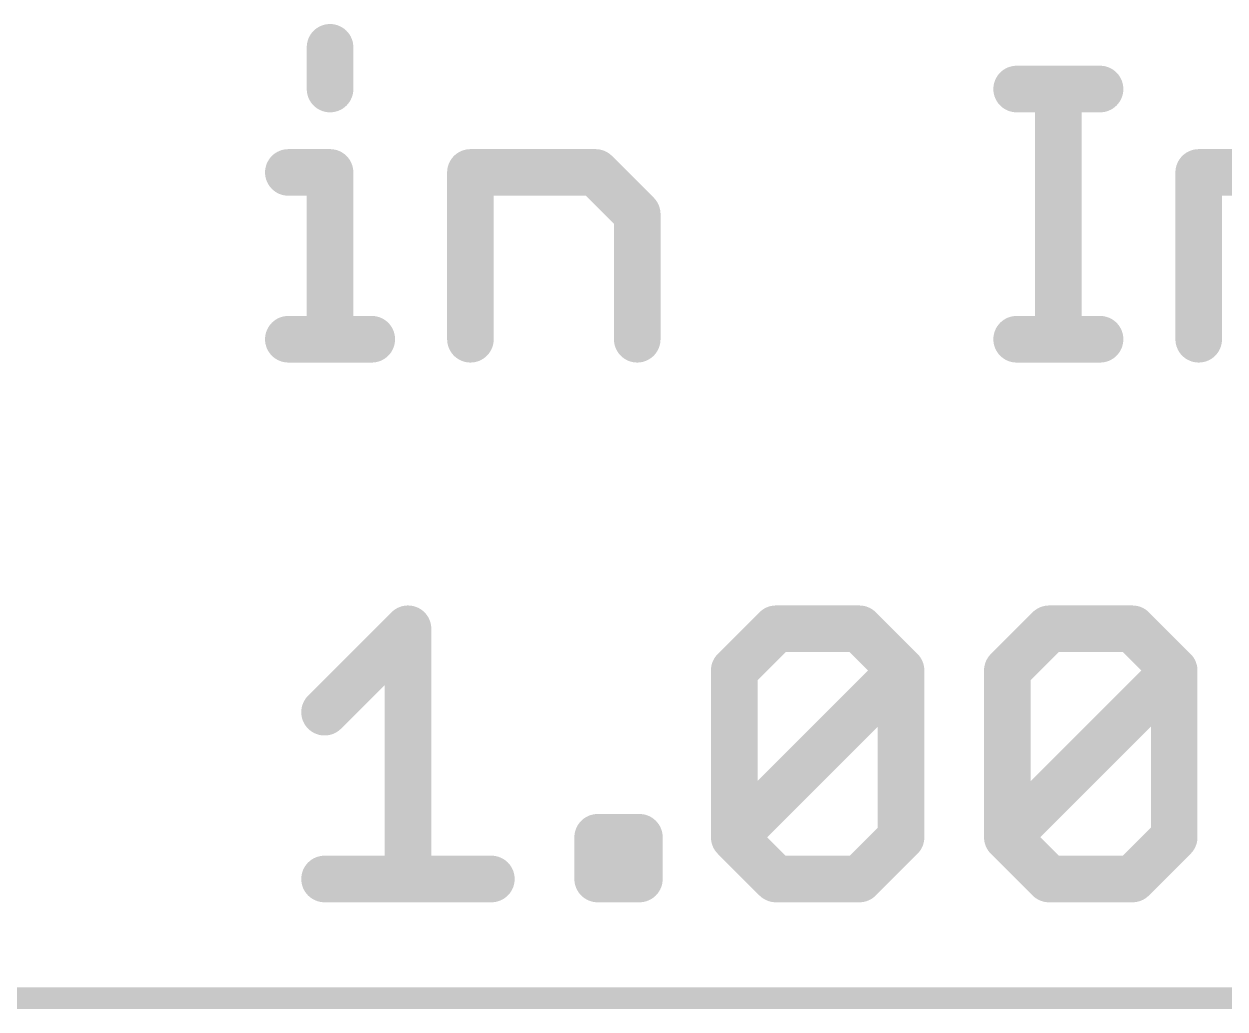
# Model space of a CAD drawing. Extents: x -29 to 78, y -11 to 40.
# Drawn here: x 8.56 to 15.76, y 34.23 to 40.13 of the extents above; entities that cross this region are included whole.
import ezdxf

# ---------------------------------------------------------------- set-up
doc = ezdxf.new("R2010")
doc.units = 0
doc.layers.add('47', color=253, linetype='CONTINUOUS')

msp = doc.modelspace()

# ---------------------------------------------------------------- linework, layer by layer
at = {"layer": '47'}
for points, const_width in [([(10.3912, 39.9896), (10.3912, 39.7396)], 0.2794), ([(14.507, 39.7396), (15.0069, 39.7396)], 0.2794), ([(14.7569, 38.2397), (14.7569, 39.7396)], 0.2794), ([(10.1412, 39.2396), (10.3912, 39.2396)], 0.2794), ([(10.3912, 39.2396), (10.3912, 38.2397)], 0.2794), ([(11.2326, 38.2397), (11.2326, 39.2396)], 0.2794), ([(11.2326, 39.2396), (11.9826, 39.2396)], 0.2794), ([(11.9826, 39.2396), (12.2326, 38.9896)], 0.2794), ([(15.5984, 38.2397), (15.5984, 39.2396)], 0.2794), ([(15.5984, 39.2396), (16.3483, 39.2396)], 0.2794), ([(12.2326, 38.9896), (12.2326, 38.2397)], 0.2794), ([(10.1412, 38.2397), (10.6412, 38.2397)], 0.2794), ([(14.507, 38.2397), (15.0069, 38.2397)], 0.2794), ([(10.3583, 36.0041), (10.8583, 36.5041)], 0.2794), ([(10.8583, 36.5041), (10.8583, 35.0042)], 0.2794), ([(12.814, 36.2541), (13.064, 36.5041)], 0.2794), ([(13.064, 36.5041), (13.564, 36.5041)], 0.2794), ([(13.564, 36.5041), (13.814, 36.2541)], 0.2794), ([(14.4512, 36.2541), (14.7012, 36.5041)], 0.2794), ([(14.7012, 36.5041), (15.2011, 36.5041)], 0.2794), ([(15.2011, 36.5041), (15.4511, 36.2541)], 0.2794), ([(12.814, 35.2542), (12.814, 36.2541)], 0.2794), ([(12.814, 35.2542), (13.814, 36.2541)], 0.2794), ([(13.814, 36.2541), (13.814, 35.2542)], 0.2794), ([(14.4512, 35.2542), (14.4512, 36.2541)], 0.2794), ([(14.4512, 35.2542), (15.4511, 36.2541)], 0.2794), ([(15.4511, 36.2541), (15.4511, 35.2542)], 0.2794), ([(11.9955, 35.0042), (11.9955, 35.2542)], 0.2794), ([(11.9955, 35.2542), (12.2454, 35.2542)], 0.2794), ([(12.2454, 35.2542), (12.2454, 35.0042)], 0.2794), ([(13.064, 35.0042), (12.814, 35.2542)], 0.2794), ([(13.814, 35.2542), (13.564, 35.0042)], 0.2794), ([(14.7012, 35.0042), (14.4512, 35.2542)], 0.2794), ([(15.4511, 35.2542), (15.2011, 35.0042)], 0.2794), ([(10.3583, 35.0042), (11.3582, 35.0042)], 0.2794), ([(12.2454, 35.0042), (11.9955, 35.0042)], 0.2794), ([(13.564, 35.0042), (13.064, 35.0042)], 0.2794), ([(15.2011, 35.0042), (14.7012, 35.0042)], 0.2794), ([(25.335, 34.29), (0.065, 34.29)], 0.13)]:
    msp.add_lwpolyline(points, dxfattribs=dict(at, const_width=const_width))
at = {"layer": '47', "const_width": 0.1397}
for points in [[(10.461, 39.9896, 1), (10.3213, 39.9896)], [(14.507, 39.8094, 1), (14.507, 39.6697)], [(14.8268, 39.7396, 1), (14.6871, 39.7396)], [(15.0069, 39.6697, 1), (15.0069, 39.8094)], [(10.3213, 39.7396, 1), (10.461, 39.7396)], [(10.1412, 39.3095, 1), (10.1412, 39.1698)], [(10.461, 39.2396, 1), (10.3213, 39.2396)], [(10.3912, 39.1698, 1), (10.3912, 39.3095)], [(11.2326, 39.3095, 1), (11.2326, 39.1698)], [(11.3025, 39.2396, 1), (11.1628, 39.2396)], [(12.032, 39.289, 1), (11.9332, 39.1902)], [(11.9826, 39.1698, 1), (11.9826, 39.3095)], [(15.6682, 39.2396, 1), (15.5285, 39.2396)], [(15.5984, 39.3095, 1), (15.5984, 39.1698)], [(12.3024, 38.9896, 1), (12.1627, 38.9896)], [(12.1832, 38.9402, 1), (12.2819, 39.039)], [(10.1412, 38.3096, 1), (10.1412, 38.1698)], [(10.6412, 38.1698, 1), (10.6412, 38.3096)], [(14.507, 38.3096, 1), (14.507, 38.1698)], [(15.0069, 38.1698, 1), (15.0069, 38.3096)], [(10.3213, 38.2397, 1), (10.461, 38.2397)], [(11.1628, 38.2397, 1), (11.3025, 38.2397)], [(12.1627, 38.2397, 1), (12.3024, 38.2397)], [(14.6871, 38.2397, 1), (14.8268, 38.2397)], [(15.5285, 38.2397, 1), (15.6682, 38.2397)], [(10.9281, 36.5041, 1), (10.7884, 36.5041)], [(10.9077, 36.4547, 1), (10.8089, 36.5535)], [(13.064, 36.5739, 1), (13.064, 36.4342)], [(13.1134, 36.4547, 1), (13.0146, 36.5535)], [(13.6134, 36.5535, 1), (13.5146, 36.4547)], [(13.564, 36.4342, 1), (13.564, 36.5739)], [(14.7012, 36.5739, 1), (14.7012, 36.4342)], [(14.7506, 36.4547, 1), (14.6518, 36.5535)], [(15.2505, 36.5535, 1), (15.1517, 36.4547)], [(15.2011, 36.4342, 1), (15.2011, 36.5739)], [(12.8839, 36.2541, 1), (12.7442, 36.2541)], [(12.7647, 36.3035, 1), (12.8634, 36.2047)], [(13.8838, 36.2541, 1), (13.7441, 36.2541)], [(13.8634, 36.2047, 1), (13.7646, 36.3035)], [(13.7646, 36.2047, 1), (13.8634, 36.3035)], [(14.5211, 36.2541, 1), (14.3813, 36.2541)], [(14.4018, 36.3035, 1), (14.5006, 36.2047)], [(15.521, 36.2541, 1), (15.3813, 36.2541)], [(15.5005, 36.2047, 1), (15.4017, 36.3035)], [(15.4017, 36.2047, 1), (15.5005, 36.3035)], [(10.3089, 36.0535, 1), (10.4077, 35.9547)], [(12.0653, 35.2542, 1), (11.9256, 35.2542)], [(11.9955, 35.324, 1), (11.9955, 35.1843)], [(12.3153, 35.2542, 1), (12.1756, 35.2542)], [(12.2454, 35.1843, 1), (12.2454, 35.324)], [(12.8634, 35.3036, 1), (12.7647, 35.2048)], [(12.7647, 35.3036, 1), (12.8634, 35.2048)], [(13.8634, 35.2048, 1), (13.7646, 35.3036)], [(14.5006, 35.3036, 1), (14.4018, 35.2048)], [(14.4018, 35.3036, 1), (14.5006, 35.2048)], [(15.5005, 35.2048, 1), (15.4017, 35.3036)], [(12.7442, 35.2542, 1), (12.8839, 35.2542)], [(13.7441, 35.2542, 1), (13.8838, 35.2542)], [(14.3813, 35.2542, 1), (14.5211, 35.2542)], [(15.3813, 35.2542, 1), (15.521, 35.2542)], [(10.3583, 35.0741, 1), (10.3583, 34.9344)], [(11.3582, 34.9344, 1), (11.3582, 35.0741)], [(11.9955, 35.0741, 1), (11.9955, 34.9344)], [(12.2454, 34.9344, 1), (12.2454, 35.0741)], [(13.064, 35.0741, 1), (13.064, 34.9344)], [(13.564, 34.9344, 1), (13.564, 35.0741)], [(14.7012, 35.0741, 1), (14.7012, 34.9344)], [(15.2011, 34.9344, 1), (15.2011, 35.0741)], [(10.7884, 35.0042, 1), (10.9281, 35.0042)], [(11.9256, 35.0042, 1), (12.0653, 35.0042)], [(12.1756, 35.0042, 1), (12.3153, 35.0042)], [(13.0146, 34.9548, 1), (13.1134, 35.0536)], [(13.5146, 35.0536, 1), (13.6134, 34.9548)], [(14.6518, 34.9548, 1), (14.7506, 35.0536)], [(15.1517, 35.0536, 1), (15.2505, 34.9548)]]:
    msp.add_lwpolyline(points, format="xyb", dxfattribs=at)

doc.saveas('drawing.dxf')
